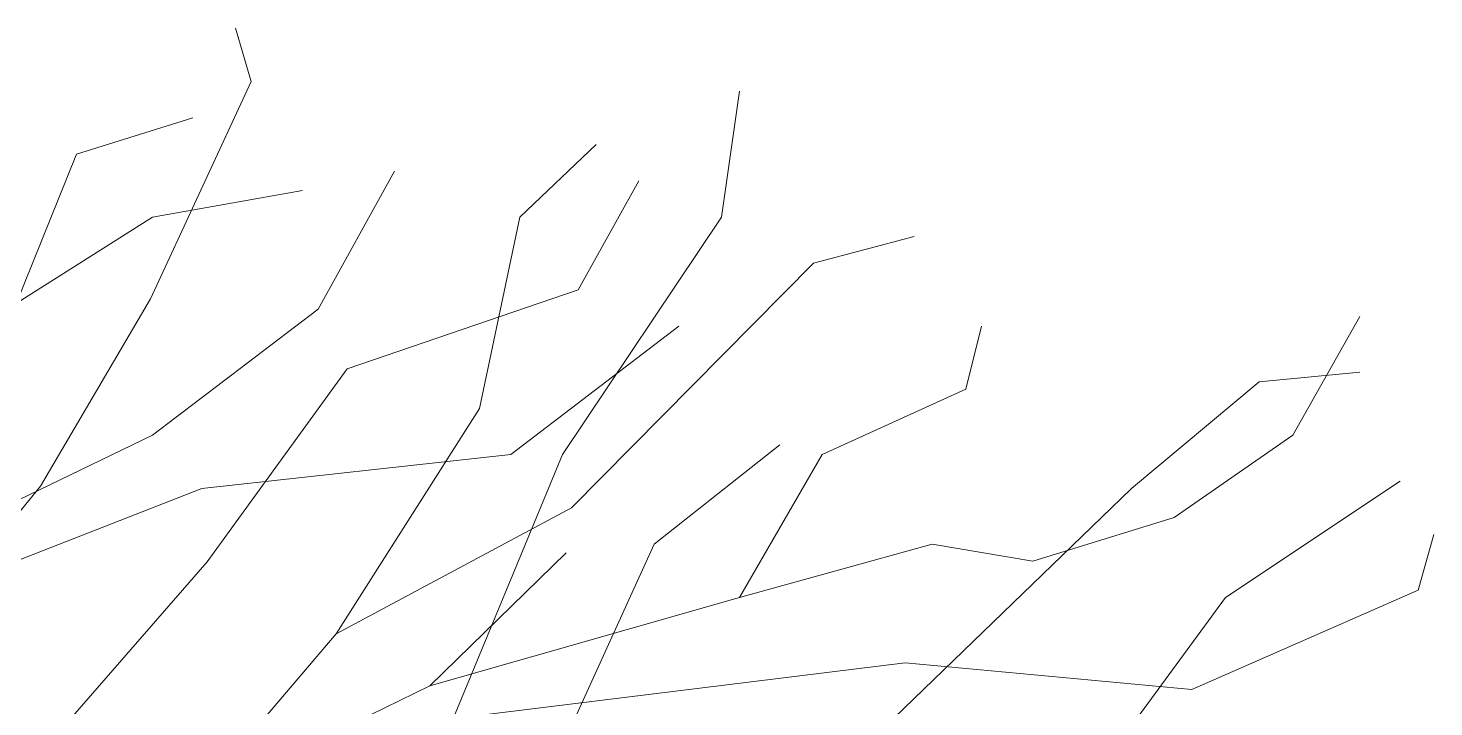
# Model space of a CAD drawing. Header units: millimetres. Extents: x -2481 to 9238, y -476 to 10647.
# Drawn here: x 5082.3 to 5284.5, y 3666 to 3763.7 of the extents above; entities that cross this region are included whole.
import ezdxf

# ---------------------------------------------------------------- set-up
doc = ezdxf.new("R2010")
doc.units = ezdxf.units.MM
doc.layers.add('Layer1', color=7, linetype='Continuous', lineweight=0)

msp = doc.modelspace()

# ---------------------------------------------------------------- linework, layer by layer
at = {"layer": 'Layer1'}
for p, q in [((5114.34, 3755.99), (5112.08, 3763.65)), ((5114.34, 3755.99), (5112.08, 3763.65)), ((5114.34, 3755.99), (5112.08, 3763.65)), ((5114.34, 3755.99), (5112.08, 3763.65)), ((5114.34, 3755.99), (5112.08, 3763.65)), ((5114.34, 3755.99), (5112.08, 3763.65)), ((5114.34, 3755.99), (5112.08, 3763.65)), ((5114.34, 3755.99), (5112.08, 3763.65)), ((5099.88, 3724.72), (5114.34, 3755.99)), ((5099.88, 3724.72), (5114.34, 3755.99)), ((5099.88, 3724.72), (5114.34, 3755.99)), ((5099.88, 3724.72), (5114.34, 3755.99)), ((5099.88, 3724.72), (5114.34, 3755.99)), ((5099.88, 3724.72), (5114.34, 3755.99)), ((5099.88, 3724.72), (5114.34, 3755.99)), ((5099.88, 3724.72), (5114.34, 3755.99)), ((5182.01, 3736.47), (5184.59, 3754.59)), ((5182.01, 3736.47), (5184.59, 3754.59)), ((5182.01, 3736.47), (5184.59, 3754.59)), ((5182.01, 3736.47), (5184.59, 3754.59)), ((5182.01, 3736.47), (5184.59, 3754.59)), ((5182.01, 3736.47), (5184.59, 3754.59)), ((5182.01, 3736.47), (5184.59, 3754.59)), ((5182.01, 3736.47), (5184.59, 3754.59)), ((5105.96, 3750.76), (5089.2, 3745.53)), ((5105.96, 3750.76), (5089.2, 3745.53)), ((5105.96, 3750.76), (5089.2, 3745.53)), ((5105.96, 3750.76), (5089.2, 3745.53)), ((5105.96, 3750.76), (5089.2, 3745.53)), ((5105.96, 3750.76), (5089.2, 3745.53)), ((5105.96, 3750.76), (5089.2, 3745.53)), ((5105.96, 3750.76), (5089.2, 3745.53)), ((5089.2, 3745.53), (5075.99, 3712.78)), ((5089.2, 3745.53), (5075.99, 3712.78)), ((5089.2, 3745.53), (5075.99, 3712.78)), ((5089.2, 3745.53), (5075.99, 3712.78)), ((5089.2, 3745.53), (5075.99, 3712.78)), ((5089.2, 3745.53), (5075.99, 3712.78)), ((5089.2, 3745.53), (5075.99, 3712.78)), ((5089.2, 3745.53), (5075.99, 3712.78)), ((5153.01, 3736.47), (5163.96, 3746.93)), ((5153.01, 3736.47), (5163.96, 3746.93)), ((5153.01, 3736.47), (5163.96, 3746.93)), ((5153.01, 3736.47), (5163.96, 3746.93)), ((5153.01, 3736.47), (5163.96, 3746.93)), ((5153.01, 3736.47), (5163.96, 3746.93)), ((5153.01, 3736.47), (5163.96, 3746.93)), ((5153.01, 3736.47), (5163.96, 3746.93)), ((5134.96, 3743.09), (5124, 3723.23)), ((5134.96, 3743.09), (5124, 3723.23)), ((5134.96, 3743.09), (5124, 3723.23)), ((5134.96, 3743.09), (5124, 3723.23)), ((5134.96, 3743.09), (5124, 3723.23)), ((5134.96, 3743.09), (5124, 3723.23)), ((5134.96, 3743.09), (5124, 3723.23)), ((5134.96, 3743.09), (5124, 3723.23)), ((5161.39, 3726.02), (5170.09, 3741.7)), ((5161.39, 3726.02), (5170.09, 3741.7)), ((5161.39, 3726.02), (5170.09, 3741.7)), ((5161.39, 3726.02), (5170.09, 3741.7)), ((5161.39, 3726.02), (5170.09, 3741.7)), ((5161.39, 3726.02), (5170.09, 3741.7)), ((5161.39, 3726.02), (5170.09, 3741.7)), ((5161.39, 3726.02), (5170.09, 3741.7)), ((5100.16, 3736.47), (5121.75, 3740.31)), ((5100.16, 3736.47), (5121.75, 3740.31)), ((5100.16, 3736.47), (5121.75, 3740.31)), ((5100.16, 3736.47), (5121.75, 3740.31)), ((5100.16, 3736.47), (5121.75, 3740.31)), ((5100.16, 3736.47), (5121.75, 3740.31)), ((5100.16, 3736.47), (5121.75, 3740.31)), ((5100.16, 3736.47), (5121.75, 3740.31)), ((5067.79, 3716.02), (5100.16, 3736.47)), ((5067.79, 3716.02), (5100.16, 3736.47)), ((5067.79, 3716.02), (5100.16, 3736.47)), ((5067.79, 3716.02), (5100.16, 3736.47)), ((5067.79, 3716.02), (5100.16, 3736.47)), ((5067.79, 3716.02), (5100.16, 3736.47)), ((5067.79, 3716.02), (5100.16, 3736.47)), ((5067.79, 3716.02), (5100.16, 3736.47)), ((5147.21, 3708.94), (5153.01, 3736.47)), ((5147.21, 3708.94), (5153.01, 3736.47)), ((5147.21, 3708.94), (5153.01, 3736.47)), ((5147.21, 3708.94), (5153.01, 3736.47)), ((5147.21, 3708.94), (5153.01, 3736.47)), ((5147.21, 3708.94), (5153.01, 3736.47)), ((5147.21, 3708.94), (5153.01, 3736.47)), ((5147.21, 3708.94), (5153.01, 3736.47)), ((5159.13, 3702.32), (5182.01, 3736.47)), ((5159.13, 3702.32), (5182.01, 3736.47)), ((5159.13, 3702.32), (5182.01, 3736.47)), ((5159.13, 3702.32), (5182.01, 3736.47)), ((5159.13, 3702.32), (5182.01, 3736.47)), ((5159.13, 3702.32), (5182.01, 3736.47)), ((5159.13, 3702.32), (5182.01, 3736.47)), ((5159.13, 3702.32), (5182.01, 3736.47)), ((5195.22, 3729.85), (5209.72, 3733.68)), ((5195.22, 3729.85), (5209.72, 3733.68)), ((5195.22, 3729.85), (5209.72, 3733.68)), ((5195.22, 3729.85), (5209.72, 3733.68)), ((5195.22, 3729.85), (5209.72, 3733.68)), ((5195.22, 3729.85), (5209.72, 3733.68)), ((5195.22, 3729.85), (5209.72, 3733.68)), ((5195.22, 3729.85), (5209.72, 3733.68)), ((5160.42, 3694.65), (5195.22, 3729.85)), ((5160.42, 3694.65), (5195.22, 3729.85)), ((5160.42, 3694.65), (5195.22, 3729.85)), ((5160.42, 3694.65), (5195.22, 3729.85)), ((5160.42, 3694.65), (5195.22, 3729.85)), ((5160.42, 3694.65), (5195.22, 3729.85)), ((5160.42, 3694.65), (5195.22, 3729.85)), ((5160.42, 3694.65), (5195.22, 3729.85)), ((5128.13, 3714.66), (5161.39, 3726.02)), ((5128.13, 3714.66), (5161.39, 3726.02)), ((5128.13, 3714.66), (5161.39, 3726.02)), ((5128.13, 3714.66), (5161.39, 3726.02)), ((5128.13, 3714.66), (5161.39, 3726.02)), ((5128.13, 3714.66), (5161.39, 3726.02)), ((5128.13, 3714.66), (5161.39, 3726.02)), ((5128.13, 3714.66), (5161.39, 3726.02)), ((5084.04, 3697.76), (5099.88, 3724.72)), ((5084.04, 3697.76), (5099.88, 3724.72)), ((5084.04, 3697.76), (5099.88, 3724.72)), ((5084.04, 3697.76), (5099.88, 3724.72)), ((5084.04, 3697.76), (5099.88, 3724.72)), ((5084.04, 3697.76), (5099.88, 3724.72)), ((5084.04, 3697.76), (5099.88, 3724.72)), ((5084.04, 3697.76), (5099.88, 3724.72)), ((5124, 3723.23), (5100.16, 3705.11)), ((5124, 3723.23), (5100.16, 3705.11)), ((5124, 3723.23), (5100.16, 3705.11)), ((5124, 3723.23), (5100.16, 3705.11)), ((5124, 3723.23), (5100.16, 3705.11)), ((5124, 3723.23), (5100.16, 3705.11)), ((5124, 3723.23), (5100.16, 3705.11)), ((5124, 3723.23), (5100.16, 3705.11)), ((5264.19, 3705.11), (5273.85, 3722.18)), ((5264.19, 3705.11), (5273.85, 3722.18)), ((5264.19, 3705.11), (5273.85, 3722.18)), ((5264.19, 3705.11), (5273.85, 3722.18)), ((5264.19, 3705.11), (5273.85, 3722.18)), ((5264.19, 3705.11), (5273.85, 3722.18)), ((5264.19, 3705.11), (5273.85, 3722.18)), ((5264.19, 3705.11), (5273.85, 3722.18)), ((5175.89, 3720.79), (5151.72, 3702.32)), ((5175.89, 3720.79), (5151.72, 3702.32)), ((5175.89, 3720.79), (5151.72, 3702.32)), ((5175.89, 3720.79), (5151.72, 3702.32)), ((5175.89, 3720.79), (5151.72, 3702.32)), ((5175.89, 3720.79), (5151.72, 3702.32)), ((5175.89, 3720.79), (5151.72, 3702.32)), ((5175.89, 3720.79), (5151.72, 3702.32)), ((5217.14, 3711.73), (5219.39, 3720.79)), ((5217.14, 3711.73), (5219.39, 3720.79)), ((5217.14, 3711.73), (5219.39, 3720.79)), ((5217.14, 3711.73), (5219.39, 3720.79)), ((5217.14, 3711.73), (5219.39, 3720.79)), ((5217.14, 3711.73), (5219.39, 3720.79)), ((5217.14, 3711.73), (5219.39, 3720.79)), ((5217.14, 3711.73), (5219.39, 3720.79)), ((5108.01, 3686.87), (5128.13, 3714.66)), ((5108.01, 3686.87), (5128.13, 3714.66)), ((5108.01, 3686.87), (5128.13, 3714.66)), ((5108.01, 3686.87), (5128.13, 3714.66)), ((5108.01, 3686.87), (5128.13, 3714.66)), ((5108.01, 3686.87), (5128.13, 3714.66)), ((5108.01, 3686.87), (5128.13, 3714.66)), ((5108.01, 3686.87), (5128.13, 3714.66)), ((5259.35, 3712.78), (5273.85, 3714.17)), ((5259.35, 3712.78), (5273.85, 3714.17)), ((5259.35, 3712.78), (5273.85, 3714.17)), ((5259.35, 3712.78), (5273.85, 3714.17)), ((5259.35, 3712.78), (5273.85, 3714.17)), ((5259.35, 3712.78), (5273.85, 3714.17)), ((5259.35, 3712.78), (5273.85, 3714.17)), ((5259.35, 3712.78), (5273.85, 3714.17)), ((5196.51, 3702.32), (5217.14, 3711.73)), ((5196.51, 3702.32), (5217.14, 3711.73)), ((5196.51, 3702.32), (5217.14, 3711.73)), ((5196.51, 3702.32), (5217.14, 3711.73)), ((5196.51, 3702.32), (5217.14, 3711.73)), ((5196.51, 3702.32), (5217.14, 3711.73)), ((5196.51, 3702.32), (5217.14, 3711.73)), ((5196.51, 3702.32), (5217.14, 3711.73)), ((5240.98, 3697.44), (5259.35, 3712.78)), ((5240.98, 3697.44), (5259.35, 3712.78)), ((5240.98, 3697.44), (5259.35, 3712.78)), ((5240.98, 3697.44), (5259.35, 3712.78)), ((5240.98, 3697.44), (5259.35, 3712.78)), ((5240.98, 3697.44), (5259.35, 3712.78)), ((5240.98, 3697.44), (5259.35, 3712.78)), ((5240.98, 3697.44), (5259.35, 3712.78)), ((5126.58, 3676.53), (5147.21, 3708.94)), ((5126.58, 3676.53), (5147.21, 3708.94)), ((5126.58, 3676.53), (5147.21, 3708.94)), ((5126.58, 3676.53), (5147.21, 3708.94)), ((5126.58, 3676.53), (5147.21, 3708.94)), ((5126.58, 3676.53), (5147.21, 3708.94)), ((5126.58, 3676.53), (5147.21, 3708.94)), ((5126.58, 3676.53), (5147.21, 3708.94)), ((5100.16, 3705.11), (5051.82, 3681.76)), ((5100.16, 3705.11), (5051.82, 3681.76)), ((5100.16, 3705.11), (5051.82, 3681.76)), ((5100.16, 3705.11), (5051.82, 3681.76)), ((5100.16, 3705.11), (5051.82, 3681.76)), ((5100.16, 3705.11), (5051.82, 3681.76)), ((5100.16, 3705.11), (5051.82, 3681.76)), ((5100.16, 3705.11), (5051.82, 3681.76)), ((5247.11, 3693.26), (5264.19, 3705.11)), ((5247.11, 3693.26), (5264.19, 3705.11)), ((5247.11, 3693.26), (5264.19, 3705.11)), ((5247.11, 3693.26), (5264.19, 3705.11)), ((5247.11, 3693.26), (5264.19, 3705.11)), ((5247.11, 3693.26), (5264.19, 3705.11)), ((5247.11, 3693.26), (5264.19, 3705.11)), ((5247.11, 3693.26), (5264.19, 3705.11)), ((5172.34, 3689.43), (5190.39, 3703.72)), ((5172.34, 3689.43), (5190.39, 3703.72)), ((5172.34, 3689.43), (5190.39, 3703.72)), ((5172.34, 3689.43), (5190.39, 3703.72)), ((5172.34, 3689.43), (5190.39, 3703.72)), ((5172.34, 3689.43), (5190.39, 3703.72)), ((5172.34, 3689.43), (5190.39, 3703.72)), ((5172.34, 3689.43), (5190.39, 3703.72)), ((5151.72, 3702.32), (5107.25, 3697.44)), ((5151.72, 3702.32), (5107.25, 3697.44)), ((5151.72, 3702.32), (5107.25, 3697.44)), ((5151.72, 3702.32), (5107.25, 3697.44)), ((5151.72, 3702.32), (5107.25, 3697.44)), ((5151.72, 3702.32), (5107.25, 3697.44)), ((5151.72, 3702.32), (5107.25, 3697.44)), ((5151.72, 3702.32), (5107.25, 3697.44)), ((5139.79, 3655.62), (5159.13, 3702.32)), ((5139.79, 3655.62), (5159.13, 3702.32)), ((5139.79, 3655.62), (5159.13, 3702.32)), ((5139.79, 3655.62), (5159.13, 3702.32)), ((5139.79, 3655.62), (5159.13, 3702.32)), ((5139.79, 3655.62), (5159.13, 3702.32)), ((5139.79, 3655.62), (5159.13, 3702.32)), ((5139.79, 3655.62), (5159.13, 3702.32)), ((5184.59, 3681.76), (5196.51, 3702.32)), ((5184.59, 3681.76), (5196.51, 3702.32)), ((5184.59, 3681.76), (5196.51, 3702.32)), ((5184.59, 3681.76), (5196.51, 3702.32)), ((5184.59, 3681.76), (5196.51, 3702.32)), ((5184.59, 3681.76), (5196.51, 3702.32)), ((5184.59, 3681.76), (5196.51, 3702.32)), ((5184.59, 3681.76), (5196.51, 3702.32)), ((5062.45, 3671.37), (5084.04, 3697.76)), ((5062.45, 3671.37), (5084.04, 3697.76)), ((5062.45, 3671.37), (5084.04, 3697.76)), ((5062.45, 3671.37), (5084.04, 3697.76)), ((5062.45, 3671.37), (5084.04, 3697.76)), ((5062.45, 3671.37), (5084.04, 3697.76)), ((5062.45, 3671.37), (5084.04, 3697.76)), ((5062.45, 3671.37), (5084.04, 3697.76)), ((5107.25, 3697.44), (5076.95, 3685.59)), ((5107.25, 3697.44), (5076.95, 3685.59)), ((5107.25, 3697.44), (5076.95, 3685.59)), ((5107.25, 3697.44), (5076.95, 3685.59)), ((5107.25, 3697.44), (5076.95, 3685.59)), ((5107.25, 3697.44), (5076.95, 3685.59)), ((5107.25, 3697.44), (5076.95, 3685.59)), ((5107.25, 3697.44), (5076.95, 3685.59)), ((5202.02, 3659.79), (5240.98, 3697.44)), ((5202.02, 3659.79), (5240.98, 3697.44)), ((5202.02, 3659.79), (5240.98, 3697.44)), ((5202.02, 3659.79), (5240.98, 3697.44)), ((5202.02, 3659.79), (5240.98, 3697.44)), ((5202.02, 3659.79), (5240.98, 3697.44)), ((5202.02, 3659.79), (5240.98, 3697.44)), ((5202.02, 3659.79), (5240.98, 3697.44)), ((5254.52, 3681.76), (5279.65, 3698.49)), ((5254.52, 3681.76), (5279.65, 3698.49)), ((5254.52, 3681.76), (5279.65, 3698.49)), ((5254.52, 3681.76), (5279.65, 3698.49)), ((5254.52, 3681.76), (5279.65, 3698.49)), ((5254.52, 3681.76), (5279.65, 3698.49)), ((5254.52, 3681.76), (5279.65, 3698.49)), ((5254.52, 3681.76), (5279.65, 3698.49)), ((5126.58, 3676.53), (5160.42, 3694.65)), ((5126.58, 3676.53), (5160.42, 3694.65)), ((5126.58, 3676.53), (5160.42, 3694.65)), ((5126.58, 3676.53), (5160.42, 3694.65)), ((5126.58, 3676.53), (5160.42, 3694.65)), ((5126.58, 3676.53), (5160.42, 3694.65)), ((5126.58, 3676.53), (5160.42, 3694.65)), ((5126.58, 3676.53), (5160.42, 3694.65)), ((5226.8, 3686.99), (5247.11, 3693.26)), ((5226.8, 3686.99), (5247.11, 3693.26)), ((5226.8, 3686.99), (5247.11, 3693.26)), ((5226.8, 3686.99), (5247.11, 3693.26)), ((5226.8, 3686.99), (5247.11, 3693.26)), ((5226.8, 3686.99), (5247.11, 3693.26)), ((5226.8, 3686.99), (5247.11, 3693.26)), ((5226.8, 3686.99), (5247.11, 3693.26)), ((5284.49, 3690.82), (5282.23, 3682.81)), ((5284.49, 3690.82), (5282.23, 3682.81)), ((5284.49, 3690.82), (5282.23, 3682.81)), ((5284.49, 3690.82), (5282.23, 3682.81)), ((5284.49, 3690.82), (5282.23, 3682.81)), ((5284.49, 3690.82), (5282.23, 3682.81)), ((5284.49, 3690.82), (5282.23, 3682.81)), ((5284.49, 3690.82), (5282.23, 3682.81)), ((5160.42, 3663.29), (5172.34, 3689.43)), ((5160.42, 3663.29), (5172.34, 3689.43)), ((5160.42, 3663.29), (5172.34, 3689.43)), ((5160.42, 3663.29), (5172.34, 3689.43)), ((5160.42, 3663.29), (5172.34, 3689.43)), ((5160.42, 3663.29), (5172.34, 3689.43)), ((5160.42, 3663.29), (5172.34, 3689.43)), ((5160.42, 3663.29), (5172.34, 3689.43)), ((5184.59, 3681.76), (5212.3, 3689.43)), ((5184.59, 3681.76), (5212.3, 3689.43)), ((5184.59, 3681.76), (5212.3, 3689.43)), ((5184.59, 3681.76), (5212.3, 3689.43)), ((5184.59, 3681.76), (5212.3, 3689.43)), ((5184.59, 3681.76), (5212.3, 3689.43)), ((5184.59, 3681.76), (5212.3, 3689.43)), ((5184.59, 3681.76), (5212.3, 3689.43)), ((5212.3, 3689.43), (5226.8, 3686.99)), ((5212.3, 3689.43), (5226.8, 3686.99)), ((5212.3, 3689.43), (5226.8, 3686.99)), ((5212.3, 3689.43), (5226.8, 3686.99)), ((5212.3, 3689.43), (5226.8, 3686.99)), ((5212.3, 3689.43), (5226.8, 3686.99)), ((5212.3, 3689.43), (5226.8, 3686.99)), ((5212.3, 3689.43), (5226.8, 3686.99)), ((5084.98, 3660.45), (5108.01, 3686.87)), ((5084.98, 3660.45), (5108.01, 3686.87)), ((5084.98, 3660.45), (5108.01, 3686.87)), ((5084.98, 3660.45), (5108.01, 3686.87)), ((5084.98, 3660.45), (5108.01, 3686.87)), ((5084.98, 3660.45), (5108.01, 3686.87)), ((5084.98, 3660.45), (5108.01, 3686.87)), ((5084.98, 3660.45), (5108.01, 3686.87)), ((5140.04, 3669.01), (5159.67, 3688.17)), ((5140.04, 3669.01), (5159.67, 3688.17)), ((5140.04, 3669.01), (5159.67, 3688.17)), ((5140.04, 3669.01), (5159.67, 3688.17)), ((5140.04, 3669.01), (5159.67, 3688.17)), ((5140.04, 3669.01), (5159.67, 3688.17)), ((5140.04, 3669.01), (5159.67, 3688.17)), ((5140.04, 3669.01), (5159.67, 3688.17)), ((5282.23, 3682.81), (5249.68, 3668.52)), ((5282.23, 3682.81), (5249.68, 3668.52)), ((5282.23, 3682.81), (5249.68, 3668.52)), ((5282.23, 3682.81), (5249.68, 3668.52)), ((5282.23, 3682.81), (5249.68, 3668.52)), ((5282.23, 3682.81), (5249.68, 3668.52)), ((5282.23, 3682.81), (5249.68, 3668.52)), ((5282.23, 3682.81), (5249.68, 3668.52)), ((5140.04, 3669.01), (5184.59, 3681.76)), ((5140.04, 3669.01), (5184.59, 3681.76)), ((5140.04, 3669.01), (5184.59, 3681.76)), ((5140.04, 3669.01), (5184.59, 3681.76)), ((5140.04, 3669.01), (5184.59, 3681.76)), ((5140.04, 3669.01), (5184.59, 3681.76)), ((5140.04, 3669.01), (5184.59, 3681.76)), ((5140.04, 3669.01), (5184.59, 3681.76)), ((5236.15, 3656.67), (5254.52, 3681.76)), ((5236.15, 3656.67), (5254.52, 3681.76)), ((5236.15, 3656.67), (5254.52, 3681.76)), ((5236.15, 3656.67), (5254.52, 3681.76)), ((5236.15, 3656.67), (5254.52, 3681.76)), ((5236.15, 3656.67), (5254.52, 3681.76)), ((5236.15, 3656.67), (5254.52, 3681.76)), ((5236.15, 3656.67), (5254.52, 3681.76)), ((5082.29, 3624.48), (5126.58, 3676.53)), ((5082.29, 3624.48), (5126.58, 3676.53)), ((5082.29, 3624.48), (5126.58, 3676.53)), ((5082.29, 3624.48), (5126.58, 3676.53)), ((5082.29, 3624.48), (5126.58, 3676.53)), ((5082.29, 3624.48), (5126.58, 3676.53)), ((5082.29, 3624.48), (5126.58, 3676.53)), ((5082.29, 3624.48), (5126.58, 3676.53)), ((5208.44, 3672.35), (5134.96, 3663.29)), ((5208.44, 3672.35), (5134.96, 3663.29)), ((5208.44, 3672.35), (5134.96, 3663.29)), ((5208.44, 3672.35), (5134.96, 3663.29)), ((5208.44, 3672.35), (5134.96, 3663.29)), ((5208.44, 3672.35), (5134.96, 3663.29)), ((5208.44, 3672.35), (5134.96, 3663.29)), ((5208.44, 3672.35), (5134.96, 3663.29)), ((5249.68, 3668.52), (5208.44, 3672.35)), ((5249.68, 3668.52), (5208.44, 3672.35)), ((5249.68, 3668.52), (5208.44, 3672.35)), ((5249.68, 3668.52), (5208.44, 3672.35)), ((5249.68, 3668.52), (5208.44, 3672.35)), ((5249.68, 3668.52), (5208.44, 3672.35)), ((5249.68, 3668.52), (5208.44, 3672.35)), ((5249.68, 3668.52), (5208.44, 3672.35)), ((5116.64, 3657.65), (5140.04, 3669.01)), ((5116.64, 3657.65), (5140.04, 3669.01)), ((5116.64, 3657.65), (5140.04, 3669.01)), ((5116.64, 3657.65), (5140.04, 3669.01)), ((5116.64, 3657.65), (5140.04, 3669.01)), ((5116.64, 3657.65), (5140.04, 3669.01)), ((5116.64, 3657.65), (5140.04, 3669.01)), ((5116.64, 3657.65), (5140.04, 3669.01))]:
    msp.add_line(p, q, dxfattribs=at)

doc.saveas('drawing.dxf')
